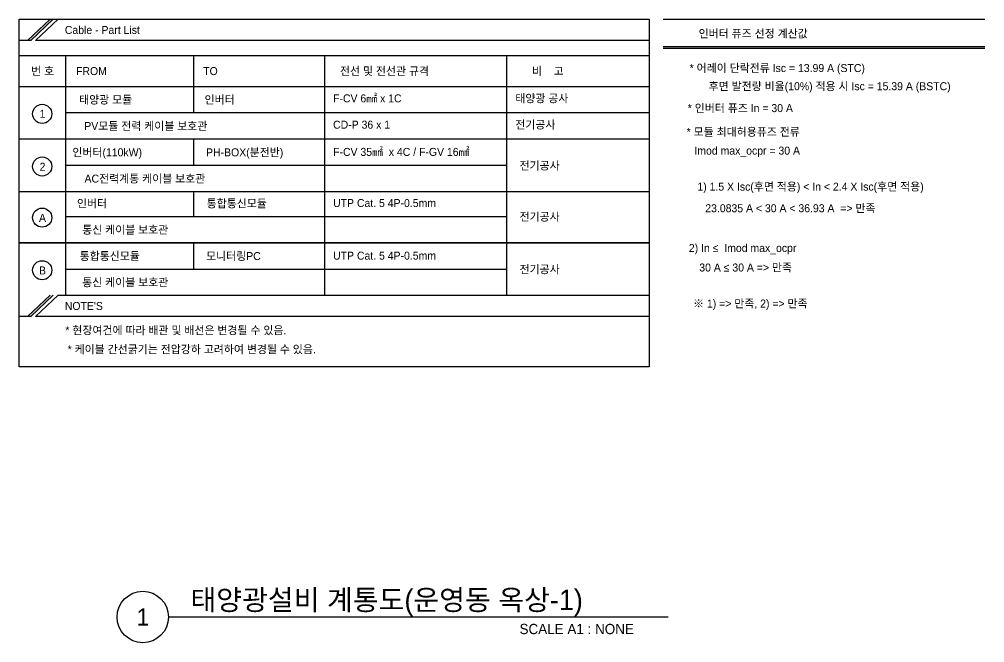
# Model space of a CAD drawing. Header units: millimetres. Extents: x 37541 to 999880, y 4425 to 2037423.
# Drawn here: x 331684 to 416150, y 1256250 to 1310825 of the extents above; entities that cross this region are included whole.
import ezdxf
from ezdxf.enums import TextEntityAlignment as Align

# ---------------------------------------------------------------- set-up
doc = ezdxf.new("R2010")
doc.units = ezdxf.units.MM
doc.header["$LTSCALE"] = 150
for name, color, linetype in [('-----29 Cable Schedule', 1, 'Continuous'), ('-----29 Indicator', 1, 'Continuous'), ('-----30 Text', 2, 'Continuous'), ('-----41 Drawing Title', 2, 'Continuous')]:
    doc.layers.add(name, color=color, linetype=linetype)
doc.styles.add('ELEC', font='')
doc.styles.get('ELEC').set_extended_font_data('Dotum')

msp = doc.modelspace()

# ---------------------------------------------------------------- linework, layer by layer
at = {"layer": '-----29 Cable Schedule'}
for p, q in [((334656.738, 1310825.129), (332683.152, 1308956.203)), ((333101.813, 1308956.203), (335075.398, 1310825.129)), ((332683.152, 1308956.203), (331683.626, 1308956.203)), ((386802.591, 1308956.203), (333101.813, 1308956.203)), ((386802.591, 1307629.352), (331683.626, 1307629.353)), ((335762.149, 1286660.998), (335762.151, 1307629.353)), ((346922.181, 1307629.353), (346922.181, 1302651.593)), ((358401.824, 1286660.998), (358401.825, 1307629.353)), ((374343.543, 1286660.998), (374343.544, 1307629.352)), ((331683.626, 1304954.666), (386802.591, 1304954.665)), ((335762.15, 1302651.593), (386802.59, 1302651.592)), ((331683.626, 1300348.519), (386802.591, 1300348.519)), ((346922.181, 1300348.519), (346922.181, 1298045.446)), ((335762.15, 1298045.446), (374343.544, 1298045.445)), ((331683.625, 1295742.373), (386802.59, 1295742.372)), ((346922.18, 1295742.372), (346922.18, 1293570.218)), ((335762.149, 1293570.218), (374343.543, 1293570.217)), ((346922.18, 1291267.144), (346922.18, 1288964.071)), ((335762.149, 1288964.071), (374343.543, 1288964.07)), ((334654.658, 1286660.998), (332682.452, 1284793.378)), ((333100.82, 1284793.378), (335073.026, 1286660.998)), ((335073.026, 1286660.998), (386802.59, 1286660.998)), ((332682.452, 1284793.378), (331683.625, 1284793.378)), ((386802.59, 1284793.378), (333100.82, 1284793.378))]:
    msp.add_line(p, q, dxfattribs=at)
for points in [[(386802.59, 1280400.002), (331683.625, 1280400.002), (331683.626, 1310825.129), (386802.59, 1310825.129)], [(331683.625, 1291267.144), (386802.59, 1291267.144)]]:
    msp.add_lwpolyline(points, close=True, dxfattribs=at)
for points in [[(332404.045, 1308956.203), (334377.631, 1310825.129)], [(332403.54, 1284793.378), (334375.746, 1286660.998)]]:
    msp.add_lwpolyline(points, dxfattribs=at)
for points in [[(334377.631, 1310825.129, -340536.996), (334656.738, 1310825.129, -340536.996), (332404.045, 1308956.203, -340536.996), (332683.152, 1308956.203, -340536.996)], [(334375.746, 1286660.998, -340298.945), (334654.658, 1286660.998, -340298.945), (332403.54, 1284793.378, -340298.945), (332682.452, 1284793.378, -340298.945)]]:
    msp.add_solid(points, dxfattribs=at)
at = {"layer": '-----29 Indicator'}
for centre in [(333686.784, 1302544.704), (333686.784, 1297938.557), (333686.783, 1293463.329, 0), (333686.783, 1293463.329, 0), (333686.783, 1288857.182, 0)]:
    msp.add_circle(centre, 836.13, dxfattribs=at)
at = {"layer": '-----41 Drawing Title', "color": 7}
msp.add_line((388461.027, 1258500.002), (344738.973, 1258500.002), dxfattribs=at)
msp.add_circle((342488.973, 1258500.002), 2250, dxfattribs=at)

# ---------------------------------------------------------------- texts
at = {"layer": '-----30 Text', "style": 'ELEC'}
for s, p in [('Cable - Part List', (335668.582, 1309890.666, -340536.996)), ('인버터(110kW)', (336327.477, 1299178.779)), ("NOTE'S", (335665.795, 1285727.188, -340298.945))]:
    msp.add_text(s, height=700, dxfattribs=at).set_placement(p, align=Align.MIDDLE_LEFT)
for s, p in [('번 호', (333722.888, 1306292.009)), ('전선 및 전선관 규격', (363637.456, 1306292.009)), ('비    고', (377929.92, 1306292.009)), ('FROM', (337995.962, 1306292.009)), ('TO', (348409.09, 1306292.009)), ('태양광 모듈', (339239.969, 1303784.926)), ('인버터', (349208.273, 1303784.926)), ('1', (333712.739, 1302551.53)), ('PV모듈 전력 케이블 보호관', (342752.794, 1301481.853)), ('PH-BOX(분전반)', (351401.286, 1299178.779)), ('2', (333713.382, 1297918.604)), ('전기공사', (377207.509, 1298013.535)), ('AC전력계통 케이블 보호관', (342674.748, 1296875.706)), ('인버터', (338043.28, 1294703.551, 0)), ('통합통신모듈', (350710.641, 1294703.551, 0)), ('A', (333713.381, 1293443.376, 0)), ('전기공사', (377207.508, 1293538.306, 0)), ('통신 케이블 보호관', (340949.593, 1292400.478, 0)), ('통합통신모듈', (339598.184, 1290097.404, 0)), ('모니터링PC', (350415.98, 1290097.404, 0)), ('B', (333713.381, 1288837.229, 0)), ('전기공사', (377207.508, 1288932.16, 0)), ('통신 케이블 보호관', (340949.593, 1287794.331, 0))]:
    msp.add_text(s, height=700, dxfattribs=at).set_placement(p, align=Align.MIDDLE_CENTER)
for s, p in [('F-CV 6㎟ x 1C', (359138.185, 1303341.754)), ('태양광 공사', (375079.905, 1303341.754)), ('CD-P 36 x 1', (359138.185, 1301038.681)), ('전기공사', (375079.905, 1301038.68)), ('F-CV 35㎟  x 4C / F-GV 16㎟', (359138.185, 1298654.962)), ('UTP Cat. 5 4P-0.5mm', (359138.179, 1294179.734, 0)), ('UTP Cat. 5 4P-0.5mm', (359138.179, 1289573.587, 0))]:
    msp.add_text(s, height=700, dxfattribs=at).set_placement(p, align=Align.BOTTOM_LEFT)
for s, p in [('* 현장여건에 따라 배관 및 배선은 변경될 수 있음.', (345383.474, 1283250.22)), ('* 케이블 간선굵기는 전압강하 고려하여 변경될 수 있음.', (346769.644, 1281581.851))]:
    msp.add_text(s, height=700, dxfattribs=at).set_placement(p, align=Align.CENTER)
at = {"layer": '-----41 Drawing Title', "color": 2, "style": 'ELEC'}
msp.add_text('태양광설비 계통도(운영동 옥상-1)', height=1800, dxfattribs=at).set_placement((346656.127, 1259100.002))
at = {"layer": '-----41 Drawing Title', "color": 7, "style": 'ELEC'}
msp.add_text('1', height=1500, dxfattribs=at).set_placement((342488.973, 1258500.002), align=Align.MIDDLE)
at = {"layer": '-----41 Drawing Title', "style": 'ELEC'}
msp.add_text('SCALE A1 : NONE', height=900, dxfattribs=at).set_placement((385461.027, 1257000.002), align=Align.RIGHT)

# ---------------------------------------------------------------- wipeouts: each hides what was drawn before it
msp.add_wipeout([(388004.32, 1310825.129), (416150.112, 1310825.129), (416150.112, 1280400.002), (388004.32, 1280400.002)]).dxf.layer = '-----29 Cable Schedule'

# ---------------------------------------------------------------- next in the draw order: linework, layer by layer
at = {"layer": '-----29 Cable Schedule'}
for points in [[(388004.32, 1310825.129), (416150.112, 1310825.129)], [(388004.32, 1308441.124), (416150.112, 1308441.124)], [(388004.32, 1308283.809), (416150.112, 1308283.809)]]:
    msp.add_lwpolyline(points, dxfattribs=at)

# ---------------------------------------------------------------- next in the draw order: texts
at = {"layer": '-----30 Text', "style": 'ELEC'}
for s, p in [('인버터 퓨즈 선정 계산값', (395892.538, 1309578.484)), ('* 어레이 단락전류 Isc = 13.99 A (STC)', (398000.797, 1306557.078)), ('후면 발전량 비율(10%%%) 적용 시 Isc = 15.39 A (BSTC) ', (402709.904, 1304967.034)), ('* 인버터 퓨즈 In = 30 A ', (394896.69, 1303050.619)), ('* 모듈 최대허용퓨즈 전류', (395025.505, 1300969.891)), ('Imod max_ocpr = 30 A ', (395498.088, 1299327.414)), ('1) 1.5 X Isc(후면 적용) < In < 2.4 X Isc(후면 적용)', (400912.221, 1296175.137)), ('23.0835 A < 30 A < 36.93 A  => 만족', (399150.541, 1294284.281)), ('2) In ≤  Imod max_ocpr', (394970.849, 1290804.283)), ('30 A ≤ 30 A => 만족', (395235.766, 1289094.915)), ('※ 1) => 만족, 2) => 만족', (395646.903, 1285940.747))]:
    msp.add_text(s, height=700, dxfattribs=at).set_placement(p, align=Align.MIDDLE_CENTER)

doc.saveas('drawing.dxf')
